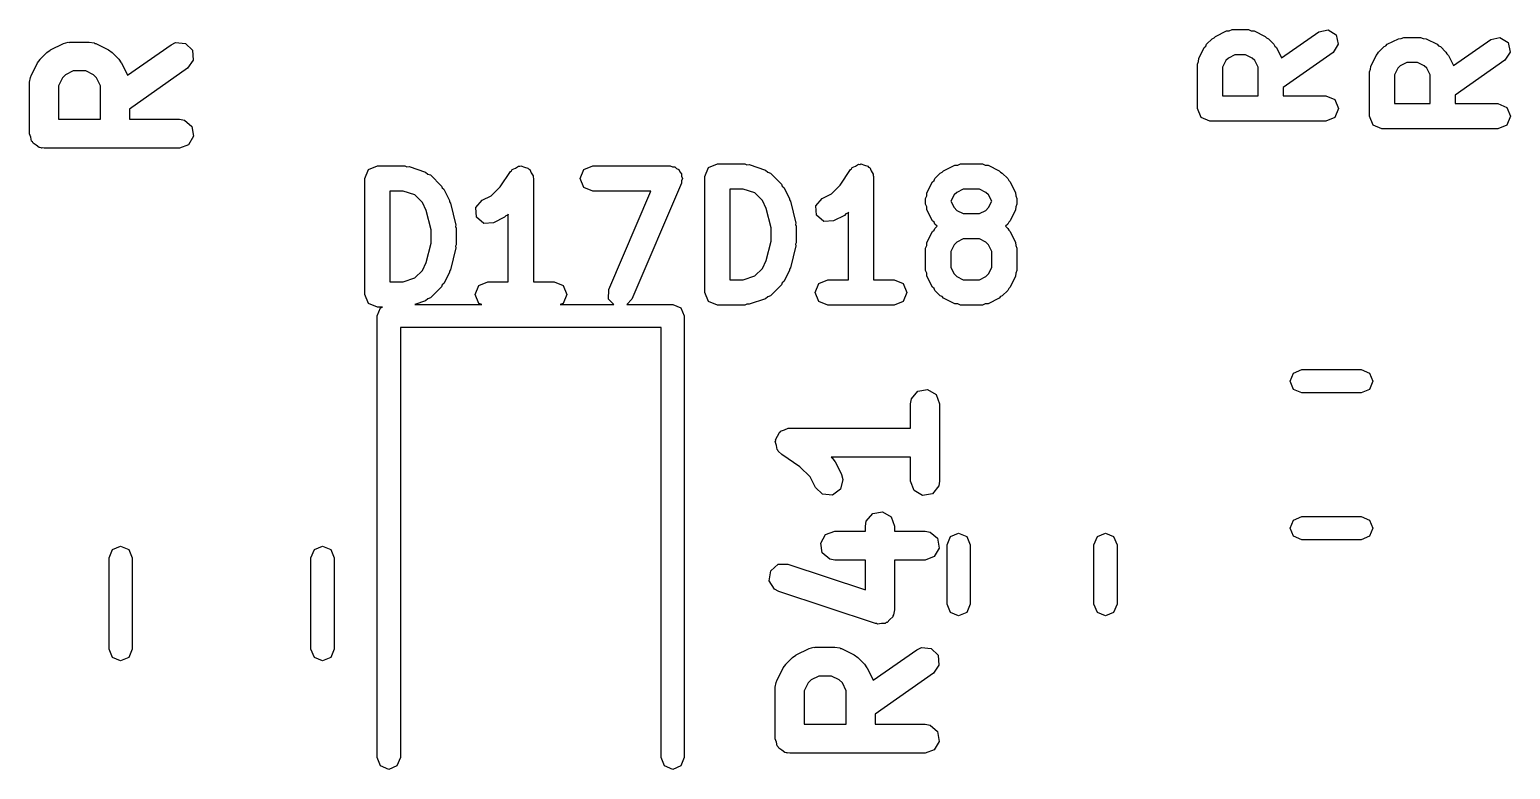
# Model space of a CAD drawing. Extents: x 72 to 186, y -144 to -85.
# Drawn here: x 123.13 to 130.8, y -113.36 to -109.53 of the extents above; entities that cross this region are included whole.
import ezdxf

# ---------------------------------------------------------------- set-up
doc = ezdxf.new("R2010")
doc.units = 0
doc.layers.add('BLACK', color=7, linetype='CONTINUOUS')

msp = doc.modelspace()

# ---------------------------------------------------------------- linework, layer by layer
at = {"layer": 'BLACK', "linetype": 'CONTINUOUS'}
for p, q in [((129.341, -109.537), (129.355, -109.531)), ((129.355, -109.531), (129.441, -109.531)), ((129.441, -109.531), (129.455, -109.537)), ((129.804, -109.542), (129.852, -109.532)), ((129.852, -109.532), (129.894, -109.558)), ((123.239, -109.636), (123.306, -109.603)), ((123.306, -109.603), (123.331, -109.595)), ((123.331, -109.595), (123.335, -109.597)), ((123.335, -109.597), (123.339, -109.595)), ((123.339, -109.595), (123.439, -109.595)), ((123.439, -109.595), (123.465, -109.6)), ((123.465, -109.6), (123.468, -109.602)), ((123.468, -109.602), (123.473, -109.603)), ((123.473, -109.603), (123.54, -109.636)), ((123.638, -109.766), (123.863, -109.609)), ((123.863, -109.609), (123.887, -109.598)), ((123.887, -109.598), (123.938, -109.602)), ((123.938, -109.602), (123.974, -109.638)), ((129.219, -109.617), (129.223, -109.607)), ((129.223, -109.607), (129.252, -109.578)), ((129.252, -109.578), (129.262, -109.574)), ((129.262, -109.574), (129.269, -109.566)), ((129.269, -109.566), (129.326, -109.538)), ((129.326, -109.538), (129.341, -109.537)), ((129.455, -109.537), (129.47, -109.538)), ((129.47, -109.538), (129.527, -109.566)), ((129.527, -109.566), (129.534, -109.574)), ((129.534, -109.574), (129.544, -109.578)), ((129.544, -109.578), (129.572, -109.607)), ((129.572, -109.607), (129.577, -109.617)), ((129.611, -109.677), (129.804, -109.542)), ((129.905, -109.607), (129.878, -109.649)), ((129.894, -109.558), (129.905, -109.607)), ((130.152, -109.614), (130.159, -109.606)), ((130.159, -109.606), (130.216, -109.578)), ((130.216, -109.578), (130.231, -109.577)), ((130.231, -109.577), (130.245, -109.571)), ((130.245, -109.571), (130.331, -109.571)), ((130.331, -109.571), (130.345, -109.577)), ((130.345, -109.577), (130.36, -109.578)), ((130.36, -109.578), (130.417, -109.606)), ((130.417, -109.606), (130.424, -109.614)), ((130.501, -109.717), (130.694, -109.582)), ((130.694, -109.582), (130.742, -109.572)), ((130.742, -109.572), (130.784, -109.598)), ((130.784, -109.598), (130.795, -109.647)), ((123.172, -109.703), (123.186, -109.685)), ((123.186, -109.684), (123.22, -109.65)), ((123.186, -109.685), (123.186, -109.684)), ((123.22, -109.65), (123.238, -109.637)), ((123.238, -109.637), (123.239, -109.636)), ((123.54, -109.636), (123.558, -109.65)), ((123.558, -109.65), (123.559, -109.65)), ((123.559, -109.65), (123.592, -109.684)), ((123.592, -109.684), (123.605, -109.702)), ((123.974, -109.638), (123.978, -109.689)), ((129.182, -109.696), (129.183, -109.681)), ((129.183, -109.681), (129.211, -109.624)), ((129.211, -109.624), (129.219, -109.617)), ((129.336, -109.678), (129.323, -109.691)), ((129.37, -109.661), (129.336, -109.678)), ((129.425, -109.661), (129.37, -109.661)), ((129.459, -109.678), (129.425, -109.661)), ((129.473, -109.691), (129.459, -109.678)), ((129.577, -109.617), (129.585, -109.624)), ((129.585, -109.624), (129.611, -109.677)), ((129.878, -109.649), (129.62, -109.83)), ((130.073, -109.721), (130.101, -109.664)), ((130.101, -109.664), (130.109, -109.657)), ((130.109, -109.657), (130.113, -109.647)), ((130.113, -109.647), (130.142, -109.618)), ((130.142, -109.618), (130.152, -109.614)), ((130.424, -109.614), (130.434, -109.618)), ((130.434, -109.618), (130.462, -109.647)), ((130.462, -109.647), (130.467, -109.657)), ((130.467, -109.657), (130.475, -109.664)), ((130.475, -109.664), (130.501, -109.717)), ((130.795, -109.647), (130.768, -109.689)), ((123.139, -109.77), (123.172, -109.703)), ((123.357, -109.745), (123.317, -109.765)), ((123.422, -109.745), (123.357, -109.745)), ((123.462, -109.765), (123.422, -109.745)), ((123.605, -109.702), (123.606, -109.703)), ((123.606, -109.703), (123.638, -109.766)), ((123.949, -109.731), (123.648, -109.942)), ((123.978, -109.689), (123.949, -109.731)), ((129.176, -109.71), (129.182, -109.696)), ((129.176, -109.939), (129.176, -109.71)), ((129.323, -109.691), (129.306, -109.725)), ((129.306, -109.725), (129.306, -109.874)), ((129.49, -109.725), (129.473, -109.691)), ((129.49, -109.874), (129.49, -109.725)), ((130.066, -109.75), (130.072, -109.736)), ((130.066, -109.979), (130.066, -109.75)), ((130.072, -109.736), (130.073, -109.721)), ((130.213, -109.731), (130.196, -109.765)), ((130.226, -109.718), (130.213, -109.731)), ((130.26, -109.701), (130.226, -109.718)), ((130.315, -109.701), (130.26, -109.701)), ((130.349, -109.718), (130.315, -109.701)), ((130.363, -109.731), (130.349, -109.718)), ((130.38, -109.765), (130.363, -109.731)), ((130.768, -109.689), (130.51, -109.87)), ((123.131, -109.803), (123.136, -109.778)), ((123.131, -110.07), (123.131, -109.803)), ((123.136, -109.778), (123.138, -109.774)), ((123.138, -109.774), (123.139, -109.77)), ((123.301, -109.781), (123.281, -109.821)), ((123.281, -109.821), (123.281, -109.995)), ((123.317, -109.765), (123.301, -109.781)), ((123.478, -109.781), (123.462, -109.765)), ((123.498, -109.821), (123.478, -109.781)), ((123.498, -109.995), (123.498, -109.821)), ((129.62, -109.83), (129.62, -109.874)), ((130.196, -109.765), (130.196, -109.914)), ((130.38, -109.914), (130.38, -109.765)), ((129.306, -109.874), (129.49, -109.874)), ((129.62, -109.874), (129.841, -109.874)), ((129.841, -109.874), (129.887, -109.893)), ((129.887, -109.893), (129.906, -109.939)), ((130.196, -109.914), (130.38, -109.914)), ((130.51, -109.87), (130.51, -109.914)), ((130.51, -109.914), (130.731, -109.914)), ((130.731, -109.914), (130.777, -109.933)), ((123.648, -109.942), (123.648, -109.995)), ((129.195, -109.985), (129.176, -109.939)), ((129.241, -110.004), (129.195, -109.985)), ((129.887, -109.985), (129.841, -110.004)), ((129.906, -109.939), (129.887, -109.985)), ((130.085, -110.025), (130.066, -109.979)), ((130.777, -109.933), (130.796, -109.979)), ((130.796, -109.979), (130.777, -110.025)), ((123.281, -109.995), (123.498, -109.995)), ((123.648, -109.995), (123.906, -109.995)), ((123.906, -109.995), (123.932, -110)), ((123.932, -110), (123.971, -110.032)), ((123.971, -110.032), (123.98, -110.083)), ((129.555, -110.004), (129.241, -110.004)), ((129.841, -110.004), (129.555, -110.004)), ((130.131, -110.044), (130.085, -110.025)), ((130.445, -110.044), (130.131, -110.044)), ((130.731, -110.044), (130.445, -110.044)), ((130.777, -110.025), (130.731, -110.044)), ((123.138, -110.088), (123.131, -110.07)), ((123.141, -110.108), (123.138, -110.088)), ((123.146, -110.112), (123.141, -110.108)), ((123.149, -110.118), (123.146, -110.112)), ((123.165, -110.128), (123.149, -110.118)), ((123.18, -110.14), (123.165, -110.128)), ((123.19, -110.142), (123.18, -110.14)), ((123.193, -110.144), (123.19, -110.142)), ((123.196, -110.143), (123.193, -110.144)), ((123.206, -110.145), (123.196, -110.143)), ((123.906, -110.145), (123.206, -110.145)), ((123.954, -110.127), (123.906, -110.145)), ((123.98, -110.083), (123.954, -110.127)), ((124.866, -110.301), (124.885, -110.255)), ((124.885, -110.255), (124.931, -110.236)), ((124.931, -110.236), (125.074, -110.236)), ((125.074, -110.236), (125.084, -110.24)), ((125.084, -110.24), (125.095, -110.239)), ((125.095, -110.239), (125.181, -110.268)), ((125.181, -110.268), (125.192, -110.278)), ((125.192, -110.278), (125.206, -110.283)), ((125.206, -110.283), (125.263, -110.341)), ((125.567, -110.345), (125.62, -110.265)), ((125.62, -110.265), (125.626, -110.261)), ((125.626, -110.261), (125.628, -110.255)), ((125.628, -110.255), (125.646, -110.248)), ((125.646, -110.248), (125.662, -110.237)), ((125.662, -110.237), (125.668, -110.238)), ((125.668, -110.238), (125.674, -110.236)), ((125.674, -110.236), (125.692, -110.243)), ((125.692, -110.243), (125.71, -110.247)), ((125.71, -110.247), (125.714, -110.252)), ((125.714, -110.252), (125.72, -110.255)), ((125.72, -110.255), (125.727, -110.272)), ((125.727, -110.272), (125.738, -110.288)), ((125.738, -110.288), (125.737, -110.295)), ((125.737, -110.295), (125.739, -110.301)), ((125.981, -110.301), (126, -110.255)), ((126, -110.255), (126.046, -110.236)), ((126.046, -110.236), (126.446, -110.236)), ((126.446, -110.236), (126.458, -110.241)), ((126.458, -110.241), (126.471, -110.241)), ((126.471, -110.241), (126.48, -110.25)), ((126.48, -110.25), (126.492, -110.255)), ((126.492, -110.255), (126.497, -110.267)), ((126.497, -110.267), (126.506, -110.277)), ((126.506, -110.277), (126.506, -110.289)), ((126.506, -110.289), (126.511, -110.301)), ((126.626, -110.291), (126.645, -110.245)), ((126.626, -110.891), (126.626, -110.291)), ((126.645, -110.245), (126.691, -110.226)), ((126.691, -110.226), (126.834, -110.226)), ((126.834, -110.226), (126.844, -110.23)), ((126.844, -110.23), (126.855, -110.229)), ((126.855, -110.229), (126.941, -110.258)), ((126.941, -110.258), (126.952, -110.268)), ((126.952, -110.268), (126.966, -110.273)), ((126.966, -110.273), (127.023, -110.331)), ((127.327, -110.335), (127.38, -110.255)), ((127.38, -110.255), (127.386, -110.251)), ((127.386, -110.251), (127.388, -110.245)), ((127.388, -110.245), (127.406, -110.238)), ((127.406, -110.238), (127.422, -110.227)), ((127.422, -110.227), (127.428, -110.228)), ((127.428, -110.228), (127.434, -110.226)), ((127.434, -110.226), (127.452, -110.233)), ((127.452, -110.233), (127.47, -110.237)), ((127.47, -110.237), (127.474, -110.242)), ((127.474, -110.242), (127.48, -110.245)), ((127.48, -110.245), (127.487, -110.262)), ((127.487, -110.262), (127.498, -110.278)), ((127.498, -110.278), (127.497, -110.285)), ((127.497, -110.285), (127.499, -110.291)), ((127.499, -110.291), (127.499, -110.826)), ((127.817, -110.302), (127.845, -110.273)), ((127.845, -110.273), (127.855, -110.269)), ((127.855, -110.269), (127.862, -110.261)), ((127.862, -110.261), (127.92, -110.233)), ((127.92, -110.233), (127.935, -110.232)), ((127.935, -110.232), (127.949, -110.226)), ((127.949, -110.226), (128.063, -110.226)), ((128.063, -110.226), (128.077, -110.232)), ((128.077, -110.232), (128.092, -110.233)), ((128.092, -110.233), (128.149, -110.261)), ((128.149, -110.261), (128.156, -110.269)), ((128.156, -110.269), (128.166, -110.273)), ((128.166, -110.273), (128.195, -110.302)), ((124.866, -110.901), (124.866, -110.301)), ((125.064, -110.366), (124.996, -110.366)), ((124.996, -110.366), (124.996, -110.836)), ((125.125, -110.386), (125.064, -110.366)), ((125.263, -110.341), (125.267, -110.35)), ((125.267, -110.35), (125.275, -110.357)), ((125.275, -110.357), (125.304, -110.415)), ((125.521, -110.39), (125.567, -110.345)), ((125.739, -110.301), (125.739, -110.836)), ((126, -110.347), (125.981, -110.301)), ((126.046, -110.366), (126, -110.347)), ((126.347, -110.366), (126.046, -110.366)), ((126.129, -110.875), (126.347, -110.366)), ((126.505, -110.326), (126.248, -110.926)), ((126.506, -110.313), (126.505, -110.326)), ((126.511, -110.301), (126.506, -110.313)), ((126.824, -110.356), (126.756, -110.356)), ((126.756, -110.356), (126.756, -110.826)), ((126.885, -110.376), (126.824, -110.356)), ((127.023, -110.331), (127.027, -110.34)), ((127.027, -110.34), (127.035, -110.347)), ((127.035, -110.347), (127.064, -110.405)), ((127.281, -110.38), (127.327, -110.335)), ((127.776, -110.376), (127.805, -110.319)), ((127.805, -110.319), (127.813, -110.312)), ((127.813, -110.312), (127.817, -110.302)), ((127.93, -110.373), (127.916, -110.386)), ((127.964, -110.356), (127.93, -110.373)), ((128.048, -110.356), (127.964, -110.356)), ((128.081, -110.373), (128.048, -110.356)), ((128.095, -110.386), (128.081, -110.373)), ((128.195, -110.302), (128.199, -110.312)), ((128.199, -110.312), (128.207, -110.319)), ((128.207, -110.319), (128.235, -110.376)), ((125.164, -110.425), (125.125, -110.386)), ((125.184, -110.466), (125.164, -110.425)), ((125.304, -110.415), (125.304, -110.422)), ((125.304, -110.422), (125.309, -110.428)), ((125.309, -110.428), (125.337, -110.542)), ((125.441, -110.452), (125.474, -110.414)), ((125.445, -110.501), (125.441, -110.452)), ((125.474, -110.414), (125.521, -110.39)), ((126.924, -110.415), (126.885, -110.376)), ((126.944, -110.456), (126.924, -110.415)), ((127.064, -110.405), (127.064, -110.412)), ((127.064, -110.412), (127.069, -110.418)), ((127.069, -110.418), (127.097, -110.532)), ((127.201, -110.442), (127.234, -110.404)), ((127.205, -110.491), (127.201, -110.442)), ((127.234, -110.404), (127.281, -110.38)), ((127.769, -110.405), (127.775, -110.391)), ((127.769, -110.434), (127.769, -110.405)), ((127.775, -110.448), (127.769, -110.434)), ((127.775, -110.391), (127.776, -110.376)), ((127.776, -110.463), (127.775, -110.448)), ((127.916, -110.386), (127.9, -110.419)), ((127.9, -110.419), (127.916, -110.452)), ((127.916, -110.452), (127.93, -110.466)), ((128.081, -110.466), (128.095, -110.452)), ((128.112, -110.419), (128.095, -110.386)), ((128.095, -110.452), (128.112, -110.419)), ((128.235, -110.376), (128.236, -110.391)), ((128.236, -110.448), (128.235, -110.463)), ((128.236, -110.391), (128.242, -110.405)), ((128.242, -110.434), (128.236, -110.448)), ((128.242, -110.405), (128.242, -110.434)), ((125.209, -110.566), (125.184, -110.466)), ((125.482, -110.534), (125.445, -110.501)), ((125.589, -110.502), (125.532, -110.53)), ((125.596, -110.494), (125.589, -110.502)), ((125.606, -110.49), (125.596, -110.494)), ((125.609, -110.486), (125.606, -110.49)), ((125.609, -110.836), (125.609, -110.486)), ((126.969, -110.556), (126.944, -110.456)), ((127.242, -110.524), (127.205, -110.491)), ((127.292, -110.52), (127.242, -110.524)), ((127.349, -110.492), (127.292, -110.52)), ((127.356, -110.484), (127.349, -110.492)), ((127.366, -110.48), (127.356, -110.484)), ((127.369, -110.476), (127.366, -110.48)), ((127.369, -110.826), (127.369, -110.476)), ((127.805, -110.52), (127.776, -110.463)), ((127.813, -110.527), (127.805, -110.52)), ((127.817, -110.537), (127.813, -110.527)), ((127.93, -110.466), (127.964, -110.483)), ((127.964, -110.483), (128.048, -110.483)), ((128.048, -110.483), (128.081, -110.466)), ((128.199, -110.527), (128.195, -110.537)), ((128.207, -110.52), (128.199, -110.527)), ((128.235, -110.463), (128.207, -110.52)), ((125.209, -110.636), (125.209, -110.566)), ((125.337, -110.542), (125.336, -110.55)), ((125.336, -110.55), (125.339, -110.558)), ((125.339, -110.558), (125.339, -110.644)), ((125.532, -110.53), (125.482, -110.534)), ((126.969, -110.626), (126.969, -110.556)), ((127.097, -110.532), (127.096, -110.54)), ((127.096, -110.54), (127.099, -110.548)), ((127.099, -110.548), (127.099, -110.634)), ((127.776, -110.633), (127.805, -110.576)), ((127.805, -110.576), (127.813, -110.569)), ((127.813, -110.569), (127.817, -110.559)), ((127.828, -110.548), (127.817, -110.537)), ((127.817, -110.559), (127.828, -110.548)), ((128.195, -110.537), (128.183, -110.548)), ((128.183, -110.548), (128.195, -110.559)), ((128.195, -110.559), (128.199, -110.569)), ((128.199, -110.569), (128.207, -110.576)), ((128.207, -110.576), (128.235, -110.633)), ((125.184, -110.735), (125.209, -110.636)), ((125.337, -110.659), (125.309, -110.774)), ((125.339, -110.644), (125.336, -110.651)), ((125.336, -110.651), (125.337, -110.659)), ((126.944, -110.725), (126.969, -110.626)), ((127.097, -110.649), (127.069, -110.764)), ((127.099, -110.634), (127.096, -110.641)), ((127.096, -110.641), (127.097, -110.649)), ((127.769, -110.662), (127.775, -110.648)), ((127.769, -110.777), (127.769, -110.662)), ((127.775, -110.648), (127.776, -110.633)), ((127.916, -110.644), (127.899, -110.678)), ((127.899, -110.678), (127.899, -110.761)), ((127.93, -110.63), (127.916, -110.644)), ((127.964, -110.613), (127.93, -110.63)), ((128.048, -110.613), (127.964, -110.613)), ((128.081, -110.63), (128.048, -110.613)), ((128.095, -110.644), (128.081, -110.63)), ((128.112, -110.678), (128.095, -110.644)), ((128.112, -110.761), (128.112, -110.678)), ((128.235, -110.633), (128.236, -110.648)), ((128.236, -110.648), (128.242, -110.662)), ((128.242, -110.662), (128.242, -110.777)), ((125.164, -110.777), (125.184, -110.735)), ((126.924, -110.767), (126.944, -110.725)), ((125.064, -110.836), (125.125, -110.815)), ((125.125, -110.815), (125.164, -110.777)), ((125.304, -110.787), (125.275, -110.844)), ((125.309, -110.774), (125.304, -110.78)), ((125.304, -110.78), (125.304, -110.787)), ((126.756, -110.826), (126.824, -110.826)), ((126.824, -110.826), (126.885, -110.805)), ((126.885, -110.805), (126.924, -110.767)), ((127.035, -110.834), (127.027, -110.841)), ((127.064, -110.777), (127.035, -110.834)), ((127.069, -110.764), (127.064, -110.77)), ((127.064, -110.77), (127.064, -110.777)), ((127.217, -110.845), (127.263, -110.826)), ((127.263, -110.826), (127.369, -110.826)), ((127.499, -110.826), (127.606, -110.826)), ((127.606, -110.826), (127.652, -110.845)), ((127.775, -110.791), (127.769, -110.777)), ((127.776, -110.806), (127.775, -110.791)), ((127.805, -110.863), (127.776, -110.806)), ((127.899, -110.761), (127.916, -110.795)), ((127.916, -110.795), (127.93, -110.809)), ((127.93, -110.809), (127.964, -110.826)), ((127.964, -110.826), (128.048, -110.826)), ((128.048, -110.826), (128.081, -110.809)), ((128.081, -110.809), (128.095, -110.795)), ((128.095, -110.795), (128.112, -110.761)), ((128.235, -110.806), (128.207, -110.863)), ((128.236, -110.791), (128.235, -110.806)), ((128.242, -110.777), (128.236, -110.791)), ((124.885, -110.947), (124.866, -110.901)), ((124.996, -110.836), (125.064, -110.836)), ((125.263, -110.861), (125.206, -110.918)), ((125.267, -110.851), (125.263, -110.861)), ((125.275, -110.844), (125.267, -110.851)), ((125.438, -110.901), (125.457, -110.855)), ((125.457, -110.947), (125.438, -110.901)), ((125.457, -110.855), (125.503, -110.836)), ((125.503, -110.836), (125.609, -110.836)), ((125.739, -110.836), (125.846, -110.836)), ((125.846, -110.836), (125.892, -110.855)), ((125.892, -110.855), (125.911, -110.901)), ((125.911, -110.901), (125.892, -110.947)), ((126.128, -110.925), (126.129, -110.875)), ((126.645, -110.937), (126.626, -110.891)), ((126.966, -110.908), (126.952, -110.914)), ((127.023, -110.851), (126.966, -110.908)), ((127.027, -110.841), (127.023, -110.851)), ((127.198, -110.891), (127.217, -110.845)), ((127.217, -110.937), (127.198, -110.891)), ((127.652, -110.845), (127.671, -110.891)), ((127.671, -110.891), (127.652, -110.937)), ((127.813, -110.87), (127.805, -110.863)), ((127.817, -110.88), (127.813, -110.87)), ((127.845, -110.908), (127.817, -110.88)), ((127.855, -110.912), (127.845, -110.908)), ((127.862, -110.92), (127.855, -110.912)), ((128.156, -110.912), (128.149, -110.92)), ((128.166, -110.908), (128.156, -110.912)), ((128.195, -110.88), (128.166, -110.908)), ((128.199, -110.87), (128.195, -110.88)), ((128.207, -110.863), (128.199, -110.87)), ((124.931, -110.966), (124.885, -110.947)), ((124.93, -111.012), (124.948, -110.97)), ((124.958, -110.966), (124.931, -110.966)), ((124.948, -110.97), (124.958, -110.966)), ((125.181, -110.934), (125.125, -110.953)), ((125.125, -110.953), (125.471, -110.953)), ((125.192, -110.924), (125.181, -110.934)), ((125.206, -110.918), (125.192, -110.924)), ((125.471, -110.953), (125.457, -110.947)), ((125.892, -110.947), (125.878, -110.953)), ((125.878, -110.953), (126.155, -110.953)), ((126.155, -110.953), (126.128, -110.925)), ((126.248, -110.926), (126.222, -110.953)), ((126.222, -110.953), (126.46, -110.953)), ((126.46, -110.953), (126.502, -110.97)), ((126.502, -110.97), (126.52, -111.012)), ((126.691, -110.956), (126.645, -110.937)), ((126.834, -110.956), (126.691, -110.956)), ((126.844, -110.952), (126.834, -110.956)), ((126.855, -110.952), (126.844, -110.952)), ((126.941, -110.924), (126.855, -110.952)), ((126.952, -110.914), (126.941, -110.924)), ((127.263, -110.956), (127.217, -110.937)), ((127.434, -110.956), (127.263, -110.956)), ((127.606, -110.956), (127.434, -110.956)), ((127.652, -110.937), (127.606, -110.956)), ((127.92, -110.949), (127.862, -110.92)), ((127.935, -110.95), (127.92, -110.949)), ((127.949, -110.956), (127.935, -110.95)), ((128.063, -110.956), (127.949, -110.956)), ((128.077, -110.95), (128.063, -110.956)), ((128.092, -110.949), (128.077, -110.95)), ((128.149, -110.92), (128.092, -110.949)), ((124.93, -113.297), (124.93, -111.012)), ((126.52, -111.012), (126.52, -113.297)), ((126.4, -111.072), (125.05, -111.072)), ((125.05, -111.072), (125.05, -113.297)), ((126.4, -113.297), (126.4, -111.072)), ((129.674, -111.308), (129.716, -111.29)), ((129.716, -111.29), (130.024, -111.29)), ((130.024, -111.29), (130.066, -111.308)), ((129.656, -111.35), (129.674, -111.308)), ((129.674, -111.392), (129.656, -111.35)), ((130.066, -111.308), (130.084, -111.35)), ((130.084, -111.35), (130.066, -111.392)), ((127.691, -111.467), (127.696, -111.441)), ((127.696, -111.441), (127.729, -111.402)), ((127.729, -111.402), (127.779, -111.393)), ((127.779, -111.393), (127.823, -111.418)), ((127.823, -111.418), (127.841, -111.467)), ((129.716, -111.41), (129.674, -111.392)), ((130.024, -111.41), (129.716, -111.41)), ((130.066, -111.392), (130.024, -111.41)), ((127.691, -111.592), (127.691, -111.467)), ((127.841, -111.467), (127.841, -111.867)), ((127.018, -111.609), (127.038, -111.602)), ((127.038, -111.602), (127.058, -111.592)), ((127.058, -111.592), (127.062, -111.593)), ((127.062, -111.593), (127.066, -111.592)), ((127.066, -111.592), (127.691, -111.592)), ((126.991, -111.662), (126.993, -111.658)), ((126.997, -111.683), (126.991, -111.662)), ((126.992, -111.654), (127.003, -111.635)), ((126.993, -111.658), (126.992, -111.654)), ((127.003, -111.635), (127.012, -111.615)), ((127.012, -111.615), (127.016, -111.613)), ((127.016, -111.613), (127.018, -111.609)), ((127.001, -111.704), (126.997, -111.683)), ((127.004, -111.707), (127.001, -111.704)), ((127.006, -111.711), (127.004, -111.707)), ((127.024, -111.729), (127.006, -111.711)), ((127.118, -111.792), (127.024, -111.729)), ((127.691, -111.742), (127.28, -111.742)), ((127.28, -111.742), (127.286, -111.747)), ((127.286, -111.747), (127.299, -111.765)), ((127.691, -111.867), (127.691, -111.742)), ((127.171, -111.844), (127.118, -111.792)), ((127.299, -111.765), (127.3, -111.766)), ((127.3, -111.766), (127.333, -111.833)), ((127.199, -111.9), (127.171, -111.844)), ((127.236, -111.935), (127.199, -111.9)), ((127.329, -111.908), (127.287, -111.939)), ((127.341, -111.858), (127.329, -111.908)), ((127.333, -111.833), (127.341, -111.858)), ((127.709, -111.915), (127.691, -111.867)), ((127.837, -111.892), (127.804, -111.932)), ((127.841, -111.867), (127.837, -111.892)), ((127.287, -111.939), (127.236, -111.935)), ((127.753, -111.941), (127.709, -111.915)), ((127.804, -111.932), (127.753, -111.941)), ((127.462, -112.074), (127.495, -112.035)), ((127.495, -112.035), (127.546, -112.026)), ((127.546, -112.026), (127.59, -112.052)), ((127.59, -112.052), (127.608, -112.1)), ((129.674, -112.068), (129.716, -112.05)), ((129.716, -112.05), (130.024, -112.05)), ((130.024, -112.05), (130.066, -112.068)), ((127.251, -112.143), (127.299, -112.125)), ((127.299, -112.125), (127.458, -112.125)), ((127.458, -112.1), (127.462, -112.074)), ((127.458, -112.125), (127.458, -112.1)), ((127.608, -112.1), (127.608, -112.125)), ((127.608, -112.125), (127.766, -112.125)), ((127.766, -112.125), (127.792, -112.13)), ((127.792, -112.13), (127.831, -112.162)), ((127.898, -112.154), (127.94, -112.136)), ((127.94, -112.136), (127.982, -112.154)), ((128.658, -112.154), (128.7, -112.136)), ((128.7, -112.136), (128.742, -112.154)), ((129.656, -112.11), (129.674, -112.068)), ((129.674, -112.152), (129.656, -112.11)), ((130.066, -112.068), (130.084, -112.11)), ((130.084, -112.11), (130.066, -112.152)), ((123.56, -112.22), (123.602, -112.203)), ((123.602, -112.203), (123.645, -112.22)), ((124.605, -112.22), (124.647, -112.203)), ((124.647, -112.203), (124.69, -112.22)), ((127.226, -112.187), (127.251, -112.143)), ((127.234, -112.237), (127.226, -112.187)), ((127.84, -112.213), (127.814, -112.257)), ((127.831, -112.162), (127.84, -112.213)), ((127.88, -112.196), (127.898, -112.154)), ((127.88, -112.504), (127.88, -112.196)), ((127.982, -112.154), (128, -112.196)), ((128, -112.196), (128, -112.504)), ((128.64, -112.196), (128.658, -112.154)), ((128.64, -112.504), (128.64, -112.196)), ((128.742, -112.154), (128.76, -112.196)), ((128.76, -112.196), (128.76, -112.504)), ((129.716, -112.17), (129.674, -112.152)), ((130.024, -112.17), (129.716, -112.17)), ((130.066, -112.152), (130.024, -112.17)), ((123.542, -112.263), (123.56, -112.22)), ((123.542, -112.737), (123.542, -112.263)), ((123.645, -112.22), (123.662, -112.263)), ((123.662, -112.263), (123.662, -112.737)), ((124.587, -112.263), (124.605, -112.22)), ((124.587, -112.737), (124.587, -112.263)), ((124.69, -112.22), (124.707, -112.263)), ((124.707, -112.263), (124.707, -112.737)), ((127.274, -112.27), (127.234, -112.237)), ((127.299, -112.275), (127.274, -112.27)), ((127.458, -112.275), (127.299, -112.275)), ((127.458, -112.429), (127.458, -112.275)), ((127.766, -112.275), (127.608, -112.275)), ((127.608, -112.275), (127.608, -112.533)), ((127.814, -112.257), (127.766, -112.275)), ((126.959, -112.382), (126.967, -112.331)), ((126.967, -112.331), (127.005, -112.297)), ((127.005, -112.297), (127.056, -112.296)), ((127.056, -112.296), (127.458, -112.429)), ((126.986, -112.425), (126.959, -112.382)), ((127.009, -112.438), (126.986, -112.425)), ((127.509, -112.604), (127.009, -112.438)), ((127.898, -112.546), (127.88, -112.504)), ((128, -112.504), (127.982, -112.546)), ((128.658, -112.546), (128.64, -112.504)), ((128.76, -112.504), (128.742, -112.546)), ((127.57, -112.598), (127.565, -112.599)), ((127.583, -112.583), (127.57, -112.598)), ((127.599, -112.569), (127.583, -112.583)), ((127.603, -112.559), (127.599, -112.563)), ((127.599, -112.563), (127.599, -112.569)), ((127.608, -112.533), (127.603, -112.559)), ((127.94, -112.564), (127.898, -112.546)), ((127.982, -112.546), (127.94, -112.564)), ((128.7, -112.564), (128.658, -112.546)), ((128.742, -112.546), (128.7, -112.564)), ((127.515, -112.604), (127.509, -112.604)), ((127.52, -112.607), (127.515, -112.604)), ((127.54, -112.604), (127.52, -112.607)), ((127.56, -112.603), (127.54, -112.604)), ((127.565, -112.599), (127.56, -112.603)), ((123.56, -112.78), (123.542, -112.737)), ((123.662, -112.737), (123.645, -112.78)), ((124.605, -112.78), (124.587, -112.737)), ((124.707, -112.737), (124.69, -112.78)), ((127.099, -112.766), (127.166, -112.733)), ((127.166, -112.733), (127.191, -112.725)), ((127.191, -112.725), (127.195, -112.727)), ((127.195, -112.727), (127.199, -112.725)), ((127.199, -112.725), (127.299, -112.725)), ((127.299, -112.725), (127.325, -112.73)), ((127.325, -112.73), (127.328, -112.732)), ((127.328, -112.732), (127.333, -112.733)), ((127.333, -112.733), (127.4, -112.766)), ((127.498, -112.896), (127.723, -112.739)), ((127.723, -112.739), (127.747, -112.728)), ((127.747, -112.728), (127.798, -112.732)), ((127.798, -112.732), (127.834, -112.768)), ((123.602, -112.797), (123.56, -112.78)), ((123.645, -112.78), (123.602, -112.797)), ((124.647, -112.797), (124.605, -112.78)), ((124.69, -112.78), (124.647, -112.797)), ((127.032, -112.833), (127.046, -112.815)), ((127.046, -112.814), (127.08, -112.78)), ((127.046, -112.815), (127.046, -112.814)), ((127.08, -112.78), (127.098, -112.767)), ((127.098, -112.767), (127.099, -112.766)), ((127.4, -112.766), (127.418, -112.78)), ((127.418, -112.78), (127.419, -112.78)), ((127.419, -112.78), (127.452, -112.814)), ((127.452, -112.814), (127.465, -112.832)), ((127.838, -112.819), (127.809, -112.861)), ((127.834, -112.768), (127.838, -112.819)), ((126.996, -112.908), (126.998, -112.904)), ((126.998, -112.904), (126.999, -112.9)), ((126.999, -112.9), (127.032, -112.833)), ((127.177, -112.895), (127.161, -112.911)), ((127.217, -112.875), (127.177, -112.895)), ((127.282, -112.875), (127.217, -112.875)), ((127.322, -112.895), (127.282, -112.875)), ((127.338, -112.911), (127.322, -112.895)), ((127.465, -112.832), (127.466, -112.833)), ((127.466, -112.833), (127.498, -112.896)), ((127.809, -112.861), (127.508, -113.072)), ((126.991, -112.933), (126.996, -112.908)), ((126.991, -113.2), (126.991, -112.933)), ((127.161, -112.911), (127.141, -112.951)), ((127.141, -112.951), (127.141, -113.125)), ((127.358, -112.951), (127.338, -112.911)), ((127.358, -113.125), (127.358, -112.951)), ((127.141, -113.125), (127.358, -113.125)), ((127.508, -113.072), (127.508, -113.125)), ((127.508, -113.125), (127.766, -113.125)), ((127.766, -113.125), (127.792, -113.13)), ((127.792, -113.13), (127.831, -113.162)), ((126.998, -113.218), (126.991, -113.2)), ((127.831, -113.162), (127.84, -113.213)), ((127.001, -113.237), (126.998, -113.218)), ((127.006, -113.242), (127.001, -113.237)), ((127.009, -113.248), (127.006, -113.242)), ((127.025, -113.258), (127.009, -113.248)), ((127.04, -113.27), (127.025, -113.258)), ((127.05, -113.272), (127.04, -113.27)), ((127.053, -113.274), (127.05, -113.272)), ((127.056, -113.273), (127.053, -113.274)), ((127.066, -113.275), (127.056, -113.273)), ((127.766, -113.275), (127.066, -113.275)), ((127.814, -113.257), (127.766, -113.275)), ((127.84, -113.213), (127.814, -113.257)), ((124.948, -113.34), (124.93, -113.297)), ((124.99, -113.358), (124.948, -113.34)), ((125.032, -113.34), (124.99, -113.358)), ((125.05, -113.297), (125.032, -113.34)), ((126.418, -113.34), (126.4, -113.297)), ((126.46, -113.358), (126.418, -113.34)), ((126.502, -113.34), (126.46, -113.358)), ((126.52, -113.297), (126.502, -113.34))]:
    msp.add_line(p, q, dxfattribs=at)

doc.saveas('drawing.dxf')
